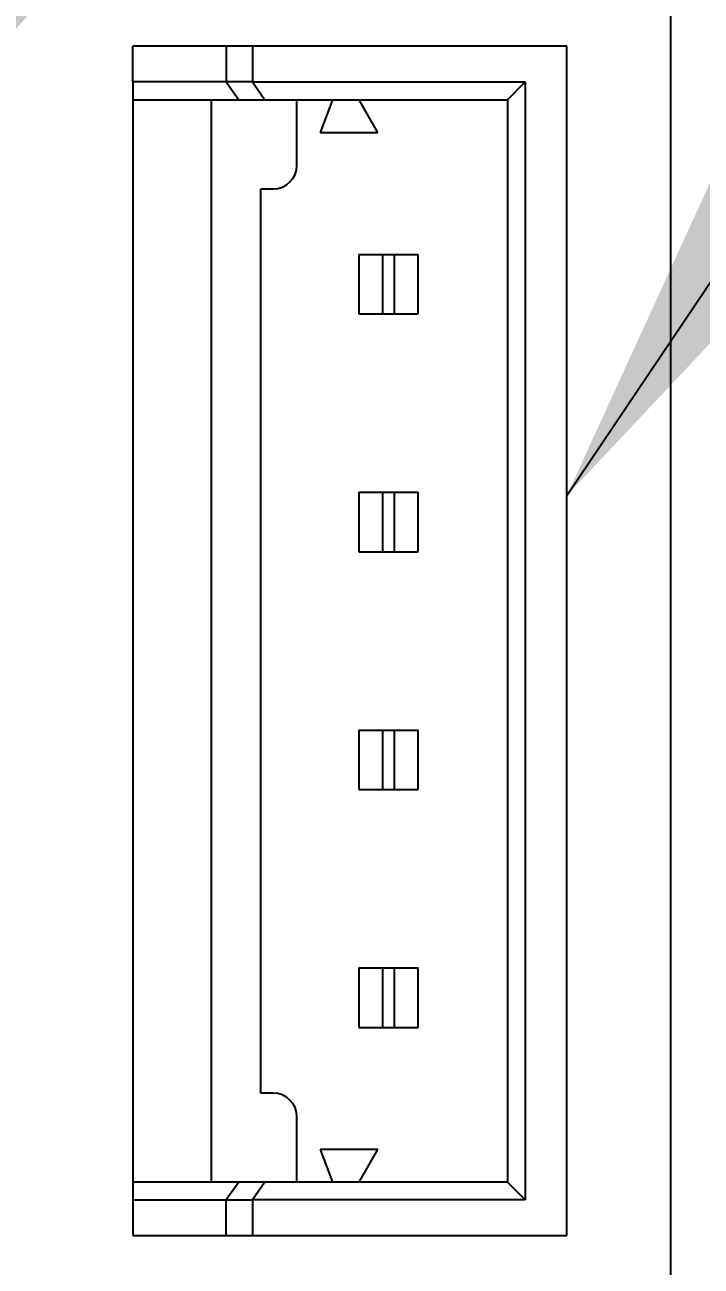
# Model space of a CAD drawing. Header units: millimetres. Extents: x 5 to 415, y 5 to 292.
# Drawn here: x 175.79 to 181.47, y 217.74 to 228.18 of the extents above; entities that cross this region are included whole.
import ezdxf

# ---------------------------------------------------------------- set-up
doc = ezdxf.new("R2010")
doc.units = ezdxf.units.MM
doc.linetypes.add('CENTERX2', pattern=[20.32, 12.7, -2.54, 2.54, -2.54])
doc.layers.add('CENTER_LINE', color=7, linetype='CENTERX2')
doc.styles.add('SLDTEXTSTYLE0', font='TXT', dxfattribs={"width": 0.75})
doc.dimstyles.new('SLDDIMSTYLE3', dxfattribs={"dimtxt": 1.75, "dimasz": 3.302, "dimexe": 0, "dimexo": 0.0625, "dimgap": 0.4375, "dimtad": 1, "dimdec": 1, "dimrnd": 1e-09, "dimzin": 4, "dimdsep": 46, "dimtxsty": 'SLDTEXTSTYLE0', "dimsah": 1, "dimcen": 0.09, "dimadec": 0, "dimazin": 1, "dimtfac": 1, "dimtdec": 1, "dimtofl": 0, "dimtmove": 0, "dimatfit": 3, "dimfxl": 1, "dimfrac": 2, "dimtolj": 1, "dimtzin": 12, "dimarcsym": 0})
doc.dimstyles.new('SLDDIMSTYLE5', dxfattribs={"dimtxt": 0.18, "dimasz": 3.302, "dimexe": 0, "dimexo": 0.0625, "dimgap": 0, "dimtad": 0, "dimtih": 1, "dimtoh": 1, "dimdec": 0, "dimrnd": 1e-09, "dimzin": 0, "dimdsep": 46, "dimtxsty": 'Standard', "dimsah": 1, "dimcen": 0.09, "dimadec": 0, "dimazin": 0, "dimtfac": 3.302, "dimtdec": 0, "dimtofl": 0, "dimtmove": 0, "dimatfit": 3, "dimfxl": 1, "dimfrac": 2, "dimtolj": 1, "dimtzin": 0, "dimarcsym": 0})

# ---------------------------------------------------------------- blocks, each defined once
blk = doc.blocks.new('_D_3')
at = {"layer": 'CENTER_LINE'}
for p, q in [((180.227, 234.974), (197.464, 234.974)), ((196.464, 234.974), (196.464, 211)), ((180.329, 211), (197.464, 211))]:
    blk.add_line(p, q, dxfattribs=at)
for points in [[(196.464, 234.974), (195.956, 231.672), (196.972, 231.672)], [(196.464, 211), (196.972, 214.302), (195.956, 214.302)]]:
    blk.add_solid(points, dxfattribs=at)
at = {"layer": 'CENTER_LINE', "insert": (194.208, 219.274), "char_height": 1.75, "attachment_point": 1, "rotation": 90.0004, "style": 'SLDTEXTSTYLE0'}
blk.add_mtext('24.0', dxfattribs=at)

msp = doc.modelspace()

# ---------------------------------------------------------------- linework, layer by layer
at = {"color": 7, "linetype": 'Continuous', "lineweight": 25}
for p, q in [((181.215, 232.988), (181.215, 212.987)), ((176.693, 227.701), (176.693, 228.001)), ((177.48, 228.001), (176.693, 228.001)), ((177.48, 228.001), (177.48, 227.701)), ((177.699, 228.001), (177.48, 228.001)), ((180.343, 228.001), (177.699, 228.001)), ((177.699, 228.001), (177.699, 227.701)), ((180.343, 218.001), (180.343, 228.001)), ((177.48, 227.701), (176.693, 227.701)), ((176.693, 227.701), (176.693, 227.551)), ((177.48, 227.701), (177.585, 227.551)), ((177.699, 227.701), (177.48, 227.701)), ((177.699, 227.701), (179.993, 227.701)), ((177.699, 227.701), (177.804, 227.551)), ((179.843, 227.551), (179.993, 227.701)), ((179.993, 227.701), (179.993, 218.301)), ((176.693, 227.551), (177.585, 227.551)), ((176.693, 227.551), (176.693, 218.451)), ((177.353, 227.551), (177.353, 218.451)), ((177.585, 227.551), (177.804, 227.551)), ((177.804, 227.551), (179.843, 227.551)), ((178.074, 227.002), (178.074, 227.551)), ((178.372, 227.551), (178.268, 227.275)), ((178.754, 227.275), (178.597, 227.551)), ((179.843, 227.551), (179.843, 218.451)), ((178.268, 227.275), (178.754, 227.275)), ((177.769, 219.199), (177.769, 226.802)), ((177.769, 226.802), (177.874, 226.802)), ((178.593, 226.251), (178.593, 225.751)), ((178.593, 226.251), (178.793, 226.251)), ((178.793, 226.251), (178.793, 225.751)), ((178.793, 226.251), (178.893, 226.251)), ((178.893, 225.751), (178.893, 226.251)), ((178.893, 226.251), (179.093, 226.251)), ((179.093, 225.751), (179.093, 226.251)), ((178.593, 225.751), (178.793, 225.751)), ((178.793, 225.751), (178.893, 225.751)), ((178.893, 225.751), (179.093, 225.751)), ((178.593, 224.251), (178.593, 223.751)), ((178.593, 224.251), (178.793, 224.251)), ((178.793, 224.251), (178.793, 223.751)), ((178.793, 224.251), (178.893, 224.251)), ((178.893, 223.751), (178.893, 224.251)), ((178.893, 224.251), (179.093, 224.251)), ((179.093, 223.751), (179.093, 224.251)), ((178.593, 223.751), (178.793, 223.751)), ((178.793, 223.751), (178.893, 223.751)), ((178.893, 223.751), (179.093, 223.751)), ((178.593, 222.251), (178.593, 221.751)), ((178.593, 222.251), (178.793, 222.251)), ((178.793, 222.251), (178.793, 221.751)), ((178.793, 222.251), (178.893, 222.251)), ((178.893, 221.751), (178.893, 222.251)), ((178.893, 222.251), (179.093, 222.251)), ((179.093, 221.751), (179.093, 222.251)), ((178.593, 221.751), (178.793, 221.751)), ((178.793, 221.751), (178.893, 221.751)), ((178.893, 221.751), (179.093, 221.751)), ((178.593, 220.251), (178.593, 219.751)), ((178.593, 220.251), (178.793, 220.251)), ((178.793, 220.251), (178.793, 219.751)), ((178.793, 220.251), (178.893, 220.251)), ((178.893, 219.751), (178.893, 220.251)), ((178.893, 220.251), (179.093, 220.251)), ((179.093, 219.751), (179.093, 220.251)), ((178.593, 219.751), (178.793, 219.751)), ((178.793, 219.751), (178.893, 219.751)), ((178.893, 219.751), (179.093, 219.751)), ((177.874, 219.199), (177.769, 219.199)), ((178.074, 218.451), (178.074, 218.999)), ((178.754, 218.726), (178.268, 218.726)), ((178.268, 218.726), (178.372, 218.451)), ((178.597, 218.451), (178.754, 218.726)), ((176.693, 218.451), (176.693, 218.301)), ((177.585, 218.451), (176.693, 218.451)), ((177.585, 218.451), (177.48, 218.301)), ((177.804, 218.451), (177.585, 218.451)), ((177.804, 218.451), (177.699, 218.301)), ((179.843, 218.451), (177.804, 218.451)), ((179.993, 218.301), (179.843, 218.451)), ((176.693, 218.301), (177.48, 218.301)), ((176.693, 218.301), (176.693, 218.001)), ((177.48, 218.001), (177.48, 218.301)), ((177.48, 218.301), (177.699, 218.301)), ((177.699, 218.301), (177.699, 218.001)), ((179.993, 218.301), (177.699, 218.301)), ((176.693, 218.001), (177.48, 218.001)), ((177.48, 218.001), (177.699, 218.001)), ((177.699, 218.001), (180.343, 218.001))]:
    msp.add_line(p, q, dxfattribs=at)
for centre, start, end in [((177.874, 227.002), 270, 0), ((177.874, 218.999), 0, 90)]:
    msp.add_arc(centre, 0.2, start, end, dxfattribs=at)

# ---------------------------------------------------------------- dimensions: what is measured, and where the dimension line sits
at = {"layer": 'CENTER_LINE'}
dim = msp.add_linear_dim(base=(196.464, 211), p1=(179.227, 234.974), p2=(179.329, 211), angle=270.0004, dimstyle='SLDDIMSTYLE3', dxfattribs=at)
dim.commit()
dim.dimension.update_dxf_attribs({"geometry": '_D_3', "text_midpoint": (196.464, 221.537), "dimtype": 160})

# ---------------------------------------------------------------- leaders
for points in [[(175.208, 227.583), (190.833, 252.199)], [(180.343, 224.224), (194.348, 245.047)]]:
    msp.add_leader(points, dimstyle='SLDDIMSTYLE5', dxfattribs=at)

doc.saveas('drawing.dxf')
